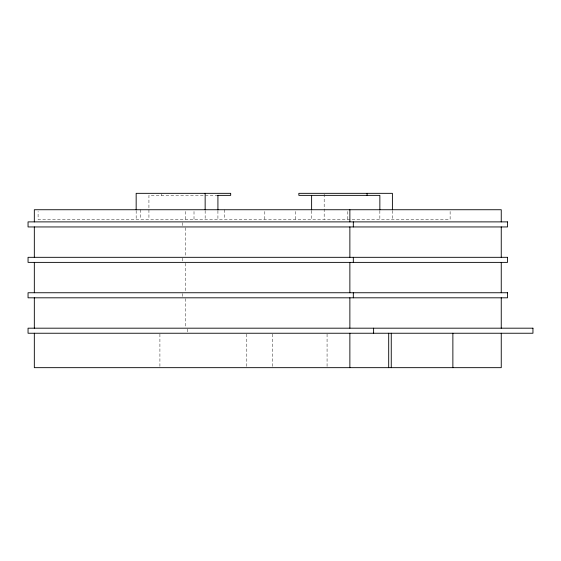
<?xml version="1.0" encoding="UTF-8"?>
<svg xmlns="http://www.w3.org/2000/svg" width="561" height="561" viewBox="0 0 561 561"><rect width="100%" height="100%" fill="white"/><g stroke="black" fill="none" stroke-linecap="round" stroke-linejoin="round"><path stroke-width="0.42" stroke-dasharray="2.81 2.1" d="M217.92 195.361L148.931 195.361L148.931 219.351M450.125 211.483L450.125 219.351L38.092 219.351L38.092 211.483M392.398 210.684L392.398 219.351M379.853 210.782L379.853 219.351M347.806 211.483L347.806 219.351M327.07 334.104L327.07 366.803M324.174 194.204L324.174 219.351M311.621 210.782L311.621 219.351M295.31 211.483L295.31 219.351M272.597 334.104L272.597 366.803M264.806 211.483L264.806 219.351M246.798 334.104L246.798 366.803M224.512 209.737L224.512 219.351M217.92 210.782L217.92 219.351M205.151 210.684L205.151 219.351M194.008 211.483L194.008 219.351M187.388 329.026L187.388 332.4M185.705 211.469L185.705 221.013M185.705 227.815L185.705 255.585M185.705 263.249L185.705 291.881M185.705 298.676L185.705 326.446M182.262 222.731L182.262 226.104M182.262 258.158L182.262 261.538M182.262 293.592L182.262 296.965M161.701 194.008L161.701 195.361M159.913 334.104L159.913 366.803M140.411 209.737L140.411 219.351M136.162 210.684L136.162 219.351"/><path stroke-width="0.84" d="M217.591 195.361L230.69 195.361L230.69 193.335L136.162 193.335L136.162 209.814M501.253 221.883L501.253 209.737L34.326 209.737L34.326 221.883M501.253 226.946L501.253 257.317M501.253 262.38L501.253 292.751M501.253 297.814L501.253 328.185M501.253 333.241L501.253 367.665L34.326 367.665L34.326 333.241M452.874 333.241L452.874 367.665M392.398 209.814L392.398 193.335L298.852 193.335L298.852 195.361L379.853 195.361L379.853 209.926M391.255 333.241L391.255 367.665M388.696 333.241L388.696 367.665M373.612 328.185L373.612 333.241M367.083 193.335L367.083 195.361M353.318 221.883L353.318 226.946M353.318 257.317L353.318 262.38M353.318 292.751L353.318 297.814M349.868 209.737L349.868 221.883M349.868 226.946L349.868 257.317M349.868 262.38L349.868 292.751M349.868 297.814L349.868 328.185M349.868 333.241L349.868 367.665M311.621 195.361L311.621 209.926M217.92 195.361L217.92 209.926M205.151 193.335L205.151 209.814M34.326 226.946L34.326 257.317M34.326 262.38L34.326 292.751M34.326 297.814L34.326 328.185M507.53 221.883L28.05 221.883L28.05 226.946L507.53 226.946L507.53 221.883M507.53 257.317L28.05 257.317L28.05 262.38L507.53 262.38L507.53 257.317M507.53 292.751L28.05 292.751L28.05 297.814L507.53 297.814L507.53 292.751M532.95 328.185L28.05 328.185L28.05 333.241L532.95 333.241L532.95 328.185"/></g></svg>
